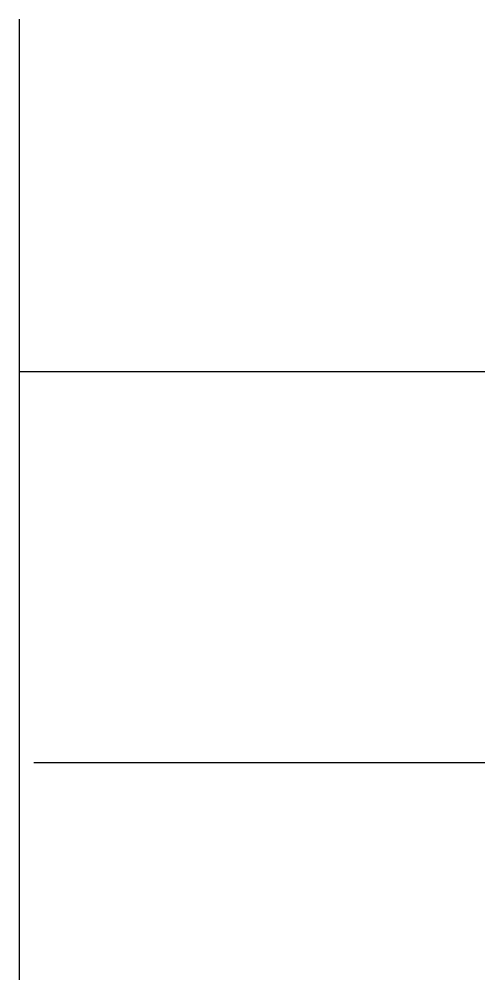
# Model space of a CAD drawing. Header units: inches. Extents: x -24 to 0, y -29.4 to 20.2.
import ezdxf

# ---------------------------------------------------------------- set-up
doc = ezdxf.new("R2010")
doc.units = ezdxf.units.IN
doc.layers.get('0').update_dxf_attribs({"linetype": 'CONTINUOUS'})

msp = doc.modelspace()

# ---------------------------------------------------------------- linework, layer by layer
for p, q in [((-24, 20.18), (-24, -29.365)), ((0, 2), (-24, 2)), ((-23.24, -18.15), (0, -18.15))]:
    msp.add_line(p, q)

doc.saveas('drawing.dxf')
